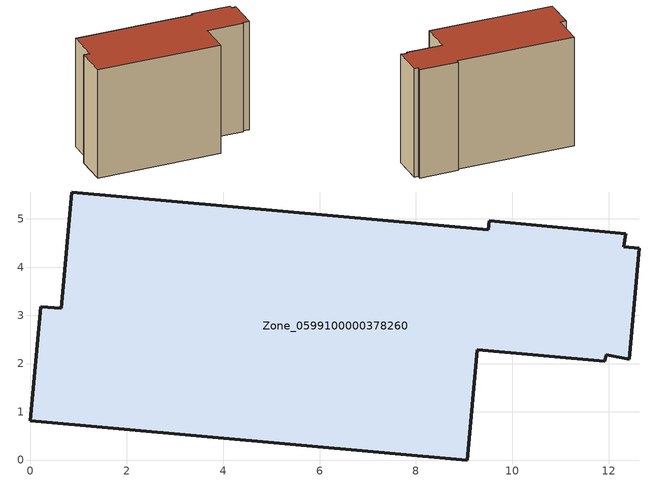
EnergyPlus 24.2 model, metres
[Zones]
Zone_0599100000378260
 floor ground (C_G): 9.07,0 0,0.82 0.22,3.18 0.64,3.14 0.86,5.56 9.5,4.78 9.52,4.96 12.35,4.7 12.31,4.43 12.63,4.39 12.42,2.09 11.94,2.18 11.92,2.05 9.28,2.29 z0
 wall outside (C_F): 0.64,3.14 0.22,3.18 0,0.82 9.07,0 9.28,2.29 11.92,2.05 11.94,2.18 12.42,2.09 12.63,4.39 12.31,4.43 12.35,4.7 9.52,4.96 9.5,4.78 0.86,5.56 0.64,3.14 z0:8.31
 roof outside (C_R): 11.92,2.05 11.94,2.18 12.42,2.09 12.63,4.39 12.31,4.43 12.35,4.7 9.52,4.96 9.5,4.78 0.86,5.56 0.64,3.14 0.22,3.18 0,0.82 9.07,0 9.28,2.29 z8.31
[BUILDING]
Pand.0599100000378260: North Axis=0; Terrain=City; Loads Convergence Tolerance Value=0.04; Temperature Convergence Tolerance Value=0.4; Solar Distribution=FullExterior; Maximum Number of Warmup Days=25; Minimum Number of Warmup Days=1
[Site:Location]
Rotterdam.The.Hague.AP_ZH_NLD Design_Conditions: Latitude=51.96; Longitude=4.45; Time Zone=1; Elevation=-4.5
[SITE:GROUNDTEMPERATURE:BUILDINGSURFACE]
18, 18, 18, 18, 18, 18, 18, 18, 18, 18, 18, 18
[MATERIAL] Thermal Absorptance=0.9; Solar Absorptance=0.7; Visible Absorptance=0.7
Name | Roughness | Thickness | Conductivity | Density | Specific Heat
G.TI.1992-2005 | MediumSmooth | 0.15 | 0.06 | 540 | 1210
F.TI.1992-2005 | Rough | 0.3 | 0.12 | 1920 | 840
R.TI.1992-2005 | MediumRough | 0.2 | 0.08 | 1500 | 1000
[CONSTRUCTION]
C_G: G.TI.1992-2005
C_F: F.TI.1992-2005
C_R: R.TI.1992-2005
[ZONE]
Zone_0599100000378260: Type=1; Multiplier=1; Ceiling Height=Autocalculate; Volume=Autocalculate; Floor Area=autocalculate; Part of Total Floor Area=Yes
[ZONEINFILTRATION:DESIGNFLOWRATE]
Infil_Zone_0599100000378260: Zone or ZoneList or Space or SpaceList=Zone_0599100000378260; Schedule=AlwaysOn; Design Flow Rate Calculation Method=Flow/Area; Flow Rate per Floor Area=0.0015; Constant Term Coefficient=1; Temperature Term Coefficient=0; Velocity Term Coefficient=0; Velocity Squared Term Coefficient=0
[HVACTEMPLATE:ZONE:IDEALLOADSAIRSYSTEM]
Zone_0599100000378260: Maximum Heating Supply Air Temperature=50; Minimum Cooling Supply Air Temperature=13; Maximum Heating Supply Air Humidity Ratio=0.0156; Minimum Cooling Supply Air Humidity Ratio=0.0077; Heating Limit=NoLimit; Cooling Limit=NoLimit; Dehumidification Control Type=ConstantSensibleHeatRatio; Cooling Sensible Heat Ratio=0.7; Dehumidification Setpoint=60; Humidification Control Type=None; Humidification Setpoint=30; Outdoor Air Method=None; Outdoor Air Flow Rate per Person=0.00944; Outdoor Air Flow Rate per Zone Floor Area=0; Outdoor Air Flow Rate per Zone=0; Demand Controlled Ventilation Type=None; Outdoor Air Economizer Type=NoEconomizer; Heat Recovery Type=None; Sensible Heat Recovery Effectiveness=0.7; Latent Heat Recovery Effectiveness=0.65
[ZONECONTROL:THERMOSTAT]
ThermostatControl_Zone_0599100000378260: Zone or ZoneList=Zone_0599100000378260; Control Type Schedule=DualSetpointControlType; Control 1=Thermostat_Zone_0599100000378260; Temperature Difference Between Cutout And Setpoint=0
[THERMOSTATSETPOINT:DUALSETPOINT]
Thermostat_Zone_0599100000378260: Heating Setpoint Temperature Schedule=HeatingSetpoint_Zone_0599100000378260; Cooling Setpoint Temperature Schedule=CoolingSetpoint_Zone_0599100000378260
[SCHEDULE:COMPACT]
HeatingSetpoint_Zone_0599100000378260: Through: 12/31, For: AllDays, Until: 24:00, 21
CoolingSetpoint_Zone_0599100000378260: Through: 12/31, For: AllDays, Until: 24:00, 24
DualSetpointControlType: Through: 12/31, For: AllDays, Until: 24:00, 4
AlwaysOn: Through: 12/31, For: AllDays, Until: 24:00, 1
